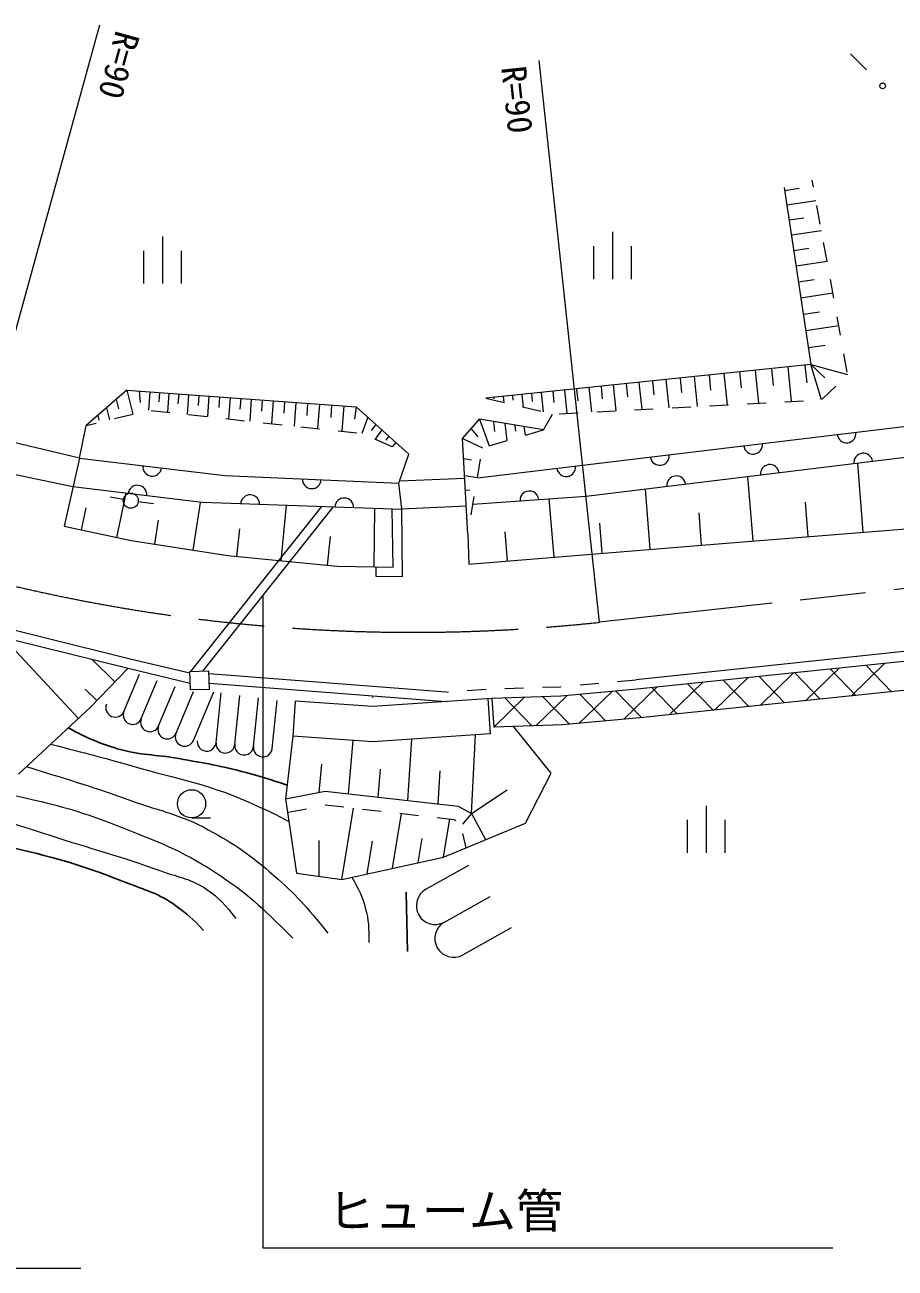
# Model space of a CAD drawing. Units: millimetres, scale not verified. Extents: x 40000 to 680000, y 20000 to 380000.
# Drawn here: x 380358 to 426588, y 246477 to 312484 of the extents above; entities that cross this region are included whole.
import ezdxf
from ezdxf.enums import TextEntityAlignment as Align

# ---------------------------------------------------------------- set-up
doc = ezdxf.new("R2010")
doc.units = ezdxf.units.MM
doc.header["$LTSCALE"] = 1000
doc.linetypes.add('CHAIN', pattern=[18.5, 12, -1.5, 3.5, -1.5])
for name, color, linetype, lineweight in [('M-BGD', 7, 'Continuous', 13), ('M-BMK', 2, 'CHAIN', 13), ('M-STR-HTXT', 7, 'Continuous', 13)]:
    doc.layers.add(name, color=color, linetype=linetype, lineweight=lineweight)
doc.styles.add('ＭＳ ゴシック', font='')
doc.styles.get('ＭＳ ゴシック').set_extended_font_data('MS Gothic')

msp = doc.modelspace()

# ---------------------------------------------------------------- linework, layer by layer
at = {"layer": 'M-BGD'}
for p, q in [((424222, 310954), (425073, 310098)), ((420699, 303850), (422118, 294449)), ((420722, 303695), (421482, 303810)), ((422250, 303876), (422184, 304239)), ((420839, 302924), (422381, 303157)), ((422609, 301909), (422429, 302893)), ((420959, 302129), (421742, 302247)), ((387687, 298744), (387687, 301244)), ((411587, 298989), (411587, 301489)), ((421079, 301333), (422670, 301573)), ((386687, 298744), (386687, 300494)), ((388687, 298744), (388687, 300494)), ((410587, 298989), (410587, 300739)), ((412587, 298989), (412587, 300739)), ((421203, 300512), (422011, 300634)), ((422968, 299941), (422788, 300925)), ((421326, 299692), (422968, 299939)), ((421454, 298845), (422288, 298971)), ((423326, 297974), (423147, 298958)), ((421582, 297998), (423275, 298254)), ((421714, 297125), (422574, 297255)), ((421846, 296251), (423593, 296515)), ((423685, 296006), (423506, 296990)), ((421982, 295350), (422869, 295484)), ((422118, 294449), (404845, 292665)), ((421796, 294416), (421892, 293481)), ((422684, 292582), (422118, 294449)), ((422118, 294449), (422860, 293753)), ((422118, 294449), (424065, 293925)), ((424044, 294039), (423865, 295022)), ((415911, 293808), (416074, 292231)), ((416700, 293890), (416783, 293082)), ((417489, 293971), (417660, 292315)), ((418317, 294057), (418404, 293208)), ((419145, 294142), (419324, 292404)), ((420014, 294232), (420106, 293341)), ((420883, 294322), (421072, 292497)), ((385775, 293083), (383618, 291219)), ((385775, 293083), (397953, 292204)), ((385775, 293083), (386087, 291812)), ((409017, 293096), (409144, 291863)), ((409666, 293163), (409732, 292530)), ((410315, 293230), (410450, 291932)), ((410965, 293298), (411033, 292632)), ((411614, 293365), (411755, 292001)), ((412296, 293435), (412368, 292736)), ((412977, 293505), (413125, 292074)), ((413693, 293579), (413769, 292846)), ((414409, 293653), (414564, 292151)), ((415160, 293731), (415239, 292961)), ((422714, 292612), (423431, 293309)), ((385212, 292596), (385336, 292090)), ((386425, 293036), (386483, 292440)), ((387000, 292994), (386930, 292023)), ((387504, 292958), (387468, 292463)), ((388008, 292922), (387935, 291914)), ((388530, 292884), (388493, 292371)), ((389053, 292846), (388977, 291801)), ((389595, 292807), (389556, 292275)), ((390137, 292768), (390058, 291684)), ((390699, 292727), (390659, 292175)), ((391261, 292687), (391180, 291563)), ((391823, 292646), (391781, 292074)), ((392385, 292606), (392301, 291441)), ((392967, 292563), (392924, 291971)), ((393549, 292521), (393462, 291315)), ((394152, 292478), (394108, 291864)), ((394755, 292434), (394665, 291185)), ((404845, 292665), (405817, 292434)), ((405264, 292709), (405272, 292635)), ((405761, 292760), (405794, 292440)), ((406259, 292812), (406284, 292564)), ((406756, 292863), (406825, 292195)), ((407270, 292916), (407313, 292492)), ((407783, 292969), (407889, 291942)), ((408400, 293033), (408462, 292431)), ((418731, 292372), (419730, 292425)), ((420728, 292478), (421727, 292532)), ((384696, 292151), (384850, 291515)), ((385114, 291579), (386087, 291812)), ((387061, 292009), (388055, 291901)), ((389050, 291793), (390044, 291686)), ((395380, 292389), (395334, 291753)), ((396005, 292344), (395911, 291050)), ((396652, 292297), (396604, 291639)), ((397299, 292251), (397202, 290910)), ((397953, 292203), (397877, 291553)), ((400763, 289692), (397953, 292204)), ((406790, 292203), (407763, 291972)), ((407904, 290989), (408392, 291822)), ((408745, 291841), (409744, 291894)), ((410742, 291947), (411741, 292001)), ((412740, 292054), (413738, 292107)), ((414737, 292160), (415735, 292213)), ((416734, 292266), (417733, 292319)), ((383254, 289486), (383618, 291219)), ((383618, 291219), (384142, 291345)), ((384228, 291747), (384289, 291498)), ((391038, 291578), (392032, 291470)), ((393026, 291363), (394021, 291255)), ((395015, 291147), (396009, 291040)), ((398570, 291652), (398266, 290795)), ((398995, 291272), (398755, 290945)), ((403608, 290526), (404510, 291546)), ((404510, 291546), (405026, 290143)), ((407904, 290989), (404510, 291546)), ((405330, 290891), (405263, 291422)), ((405985, 290425), (405872, 291322)), ((406436, 290921), (406397, 291236)), ((406945, 290707), (406888, 291156)), ((397003, 290932), (397997, 290824)), ((398934, 290500), (399848, 290096)), ((399327, 290975), (398968, 290485)), ((399689, 290652), (399532, 290438)), ((403608, 290526), (404663, 290036)), ((403890, 285449), (403608, 290526)), ((404059, 291036), (404419, 290604)), ((406945, 290707), (407904, 290989)), ((383254, 289486), (379781, 290311)), ((400061, 290320), (399878, 290083)), ((405026, 290143), (405985, 290425)), ((383254, 289486), (382440, 285866)), ((400217, 288157), (400763, 289692)), ((404090, 289376), (403668, 289437)), ((404394, 288437), (404560, 289423)), ((424891, 285550), (424601, 289208)), ((382911, 287960), (379438, 288679)), ((404394, 288437), (403718, 288534)), ((419038, 285087), (418768, 288498)), ((400376, 286784), (400217, 288157)), ((403726, 288403), (400253, 288258)), ((413580, 284643), (413318, 287836)), ((385592, 287290), (384887, 287415)), ((385243, 285270), (385741, 287613)), ((386383, 287173), (387183, 287077)), ((403989, 287755), (403760, 287788)), ((404061, 286465), (404227, 287451)), ((408471, 284224), (408218, 287313)), ((421964, 285318), (421820, 287147)), ((383368, 285669), (383617, 286840)), ((396110, 286905), (389165, 278156)), ((389290, 284596), (389684, 287130)), ((389820, 278177), (396732, 286884)), ((393976, 284030), (394264, 286968)), ((398914, 283713), (398954, 286809)), ((399876, 286778), (400376, 286784)), ((399914, 283701), (399876, 286778)), ((400376, 286784), (403806, 286951)), ((416309, 284866), (416169, 286572)), ((382440, 285866), (386011, 285106)), ((387262, 284912), (387459, 286179)), ((411026, 284433), (410895, 286030)), ((417845, 284992), (429849, 285942)), ((391626, 284261), (391770, 285729)), ((396441, 283789), (396592, 285329)), ((403890, 285449), (403895, 285478)), ((403890, 285449), (403941, 283853)), ((406000, 284021), (405873, 285566)), ((386011, 285106), (391139, 284308)), ((403941, 283853), (417845, 284992)), ((391139, 284308), (396951, 283739)), ((396951, 283739), (399914, 283701)), ((399004, 283712), (398997, 283212)), ((383199, 275660), (379191, 279968)), ((437335, 280298), (412829, 277718)), ((437358, 279741), (412881, 277221)), ((385144, 277603), (383909, 278800)), ((426029, 278574), (424247, 276852)), ((385840, 278322), (383830, 276247)), ((385620, 276038), (386445, 278006)), ((402743, 277064), (390124, 278030)), ((437026, 278168), (413030, 275698)), ((421197, 278077), (419415, 276355)), ((422605, 276683), (421253, 278083)), ((423613, 278326), (421831, 276604)), ((424502, 276879), (423150, 278278)), ((426399, 277074), (425047, 278473)), ((386542, 275652), (387392, 277677)), ((387464, 275265), (388339, 277348)), ((390140, 277527), (402741, 276563)), ((405854, 277250), (406854, 277283)), ((409848, 277444), (410844, 277536)), ((411840, 277627), (412836, 277719)), ((413948, 277331), (412177, 275619)), ((415017, 275902), (413665, 277301)), ((416364, 277579), (414582, 275857)), ((416914, 276097), (415562, 277497)), ((418781, 277828), (416999, 276106)), ((418811, 276293), (417459, 277692)), ((420708, 276488), (419356, 277887)), ((384187, 276615), (383570, 277214)), ((388387, 274878), (389313, 277086)), ((389309, 274491), (390392, 277074)), ((390514, 274370), (390780, 277018)), ((391509, 274270), (391772, 276884)), ((392504, 274170), (392764, 276750)), ((393499, 274070), (393755, 276616)), ((394719, 276587), (394589, 274722)), ((398842, 276299), (394719, 276587)), ((398809, 276798), (398869, 276802)), ((405165, 276727), (398842, 276299)), ((402743, 277064), (402860, 277072)), ((403857, 277140), (404855, 277207)), ((404944, 276712), (405068, 274846)), ((408828, 276848), (405165, 276727)), ((405165, 276727), (405267, 275199)), ((406907, 276785), (405267, 275199)), ((407288, 275266), (405854, 276750)), ((409164, 276879), (407502, 275273)), ((409289, 275354), (407875, 276817)), ((412881, 277221), (408828, 276848)), ((411549, 277098), (409792, 275400)), ((411205, 275530), (409841, 276941)), ((413119, 275707), (411756, 277117)), ((383830, 276247), (380018, 272700)), ((408924, 275320), (405267, 275199)), ((413030, 275698), (408924, 275320)), ((394589, 274722), (394204, 271390)), ((398840, 274425), (394589, 274722)), ((405068, 274846), (398840, 274425)), ((404087, 270609), (404295, 274794)), ((408311, 272747), (406340, 275217)), ((397552, 271663), (397794, 274498)), ((400701, 271310), (400908, 274565)), ((396000, 271742), (396127, 273238)), ((399119, 271487), (399244, 272963)), ((402310, 271130), (402421, 272885)), ((406957, 270108), (408311, 272747)), ((394204, 271390), (396305, 271802)), ((394204, 271390), (394787, 267439)), ((396305, 271802), (403380, 271010)), ((404087, 270609), (405971, 271876)), ((394343, 270677), (395325, 270870)), ((397190, 267107), (397813, 270902)), ((398293, 270848), (399287, 270737)), ((403380, 271010), (404087, 270609)), ((416559, 268520), (416559, 271020)), ((389211, 270379), (390211, 270379)), ((399893, 267704), (400370, 270616)), ((400281, 270626), (401275, 270514)), ((402595, 268301), (402928, 270329)), ((402595, 268301), (406957, 270108)), ((404087, 270609), (403605, 270046)), ((404087, 270609), (404827, 269225)), ((415559, 268520), (415559, 270270)), ((417559, 268520), (417559, 270270)), ((403800, 268800), (403620, 269550)), ((395989, 267273), (396000, 269183)), ((398543, 267406), (398829, 269153)), ((401252, 268004), (401462, 269280)), ((397190, 267107), (402595, 268301)), ((394787, 267439), (397190, 267107)), ((401665, 266593), (403946, 267876)), ((402645, 264850), (405074, 266216)), ((403625, 263106), (406202, 264556))]:
    msp.add_line(p, q, dxfattribs=at)
for points in [[(404394, 288437), (438662, 292552), (446525, 293274), (455111, 293388), (461265, 292818), (480441, 289019)], [(479968, 287245), (463278, 290500), (456440, 291298), (448159, 291526), (439612, 291032), (410168, 287453), (404155, 287021)], [(383254, 289486), (390987, 288563), (400217, 288157)], [(399876, 286778), (389772, 287120), (382911, 287960)], [(398997, 283212), (400421, 283194), (400376, 286784)], [(389122, 278059), (385958, 278808), (376762, 281085), (371921, 281877), (365864, 282535), (358587, 282973), (352497, 283107), (349288, 281950)], [(349305, 281425), (352579, 282605), (358567, 282474), (365822, 282037), (371854, 281381), (376662, 280594), (385840, 278322), (389139, 277541)], [(407853, 277316), (408797, 277347), (408852, 277352)], [(396306, 271062), (396335, 271068), (397299, 270960)], [(402268, 270403), (403151, 270304), (403248, 270249)]]:
    msp.add_lwpolyline(points, dxfattribs=at)
msp.add_lwpolyline([(389119, 278155), (390120, 278187), (390151, 277204), (389150, 277172)], close=True, dxfattribs=at)
for centre, radius in [((425924, 309242), 150), ((385986, 287221), 400), ((389211, 271129), 750)]:
    msp.add_circle(centre, radius, dxfattribs=at)
for centre, radius, start, end in [((424010, 290792), 500, 186.84758, 6.84758), ((419046, 290196), 500, 186.84758, 6.84758), ((414081, 289600), 500, 186.84758, 6.84758), ((419926, 288639), 500, 6.93125, 186.93125), ((424890, 289243), 500, 6.93125, 186.93125), ((387121, 289025), 500, 173.19316, 353.19316), ((409117, 289004), 500, 186.84758, 6.84758), ((414963, 288036), 500, 6.93125, 186.93125), ((386341, 287540), 500, 353.01253, 173.01253), ((395602, 288360), 500, 177.47879, 357.47879), ((392325, 287033), 500, 358.06216, 178.06216), ((397323, 286864), 500, 358.06216, 178.06216), ((407161, 287237), 500, 4.11043, 184.11043), ((385159, 276232), 500, 157.23999, 337.23999), ((386081, 275845), 500, 157.23999, 337.23999), ((387003, 275458), 500, 157.23999, 337.23999), ((387925, 275071), 500, 157.23999, 337.23999), ((388848, 274684), 500, 157.23999, 337.23999), ((390017, 274420), 500, 174.25949, 354.25949), ((391012, 274320), 500, 174.25949, 354.25949), ((392007, 274220), 500, 174.25949, 354.25949), ((393002, 274120), 500, 174.25949, 354.25949), ((402155, 265721), 1000, 119.34855, 299.34855), ((403135, 263978), 1000, 119.34855, 299.34855)]:
    msp.add_arc(centre, radius, start, end, dxfattribs=at)
at = {"layer": 'M-BGD', "lineweight": 25}
for points in [[(382658, 275157), (383807, 274568), (384216, 274376), (385279, 274055), (386511, 273683), (387266, 273763), (388533, 273532), (389942, 273274), (390741, 273161), (392123, 272784), (392976, 272551), (393272, 272465), (394288, 272122)], [(375260, 269529), (377601, 269225), (378312, 269119), (380230, 268670), (382421, 268157), (383633, 267771), (385728, 266949), (386793, 266532), (387457, 266387), (388383, 265715), (389003, 265266), (389248, 265049), (389842, 264406)]]:
    msp.add_open_spline(points, degree=3, knots=[0, 0, 0, 0, 1, 1, 1, 2, 2, 2, 3, 3, 3, 4, 4, 4, 4], dxfattribs=at)
at = {"layer": 'M-BGD'}
for points, knots in [([(381730, 274293), (383784, 273779), (384333, 273627), (385990, 273158), (388630, 272409), (390192, 272175), (392684, 271026), (393355, 270716), (393610, 270616), (394381, 270190)], [0, 0, 0, 0, 1, 1, 1, 2, 2, 2, 3, 3, 3, 3]), ([(380451, 273103), (383144, 272269), (383870, 272057), (386027, 271288), (387629, 270716), (388608, 270565), (390104, 269754), (391561, 268965), (392329, 268409), (393582, 267323), (394823, 266247), (395238, 265745), (396461, 264257)], [0, 0, 0, 0, 1, 1, 1, 2, 2, 2, 3, 3, 3, 4, 4, 4, 4]), ([(378831, 271808), (381932, 271087), (382935, 270892), (385429, 269904), (387445, 269104), (388621, 268693), (390440, 267510), (392222, 266352), (392853, 265729), (394591, 263995)], [0, 0, 0, 0, 1, 1, 1, 2, 2, 2, 3, 3, 3, 3]), ([(377354, 270865), (379409, 270194), (379926, 270026), (381577, 269492), (383941, 268727), (385297, 268392), (387635, 267548), (388584, 267205), (389204, 267157), (390029, 266575), (390721, 266087), (390984, 265786), (391562, 265042)], [0, 0, 0, 0, 1, 1, 1, 2, 2, 2, 3, 3, 3, 4, 4, 4, 4]), ([(397726, 267226), (398115, 266540), (398262, 266272), (398443, 265603), (398631, 264908), (398629, 264589), (398630, 263770)], [0, 0, 0, 0, 1, 1, 1, 2, 2, 2, 2])]:
    msp.add_open_spline(points, degree=3, knots=knots, dxfattribs=at)
at = {"layer": 'M-BGD', "lineweight": 25}
msp.add_open_spline([(400610, 266429), (400649, 264857), (400649, 264857), (400687, 263284)], degree=3, dxfattribs=at)
at = {"layer": 'M-BMK'}
msp.add_line((438439, 283806), (410888, 280767), dxfattribs=at)
msp.add_arc((400971, 372835), 92601, 254.59223, 276.14768, dxfattribs=at)
at = {"layer": 'M-STR-HTXT'}
for p, q in [((376368, 283563), (384339, 312484)), ((410888, 280767), (407675, 310595)), ((393007, 282192), (393007, 247553)), ((393007, 247553), (423286, 247553)), ((352451, 246477), (383331, 246477))]:
    msp.add_line(p, q, dxfattribs=at)

# ---------------------------------------------------------------- texts
at = {"layer": 'M-STR-HTXT', "style": 'ＭＳ ゴシック'}
for rotation, p in [(254.592, (384821, 312352)), (276.148, (405269, 310187))]:
    msp.add_text('R=90', height=1320, rotation=rotation, dxfattribs=at).set_placement(p, align=Align.BOTTOM_LEFT)
msp.add_text('ヒューム管', height=1833, dxfattribs=at).set_placement((402694, 248053), align=Align.BOTTOM_CENTER)

doc.saveas('drawing.dxf')
